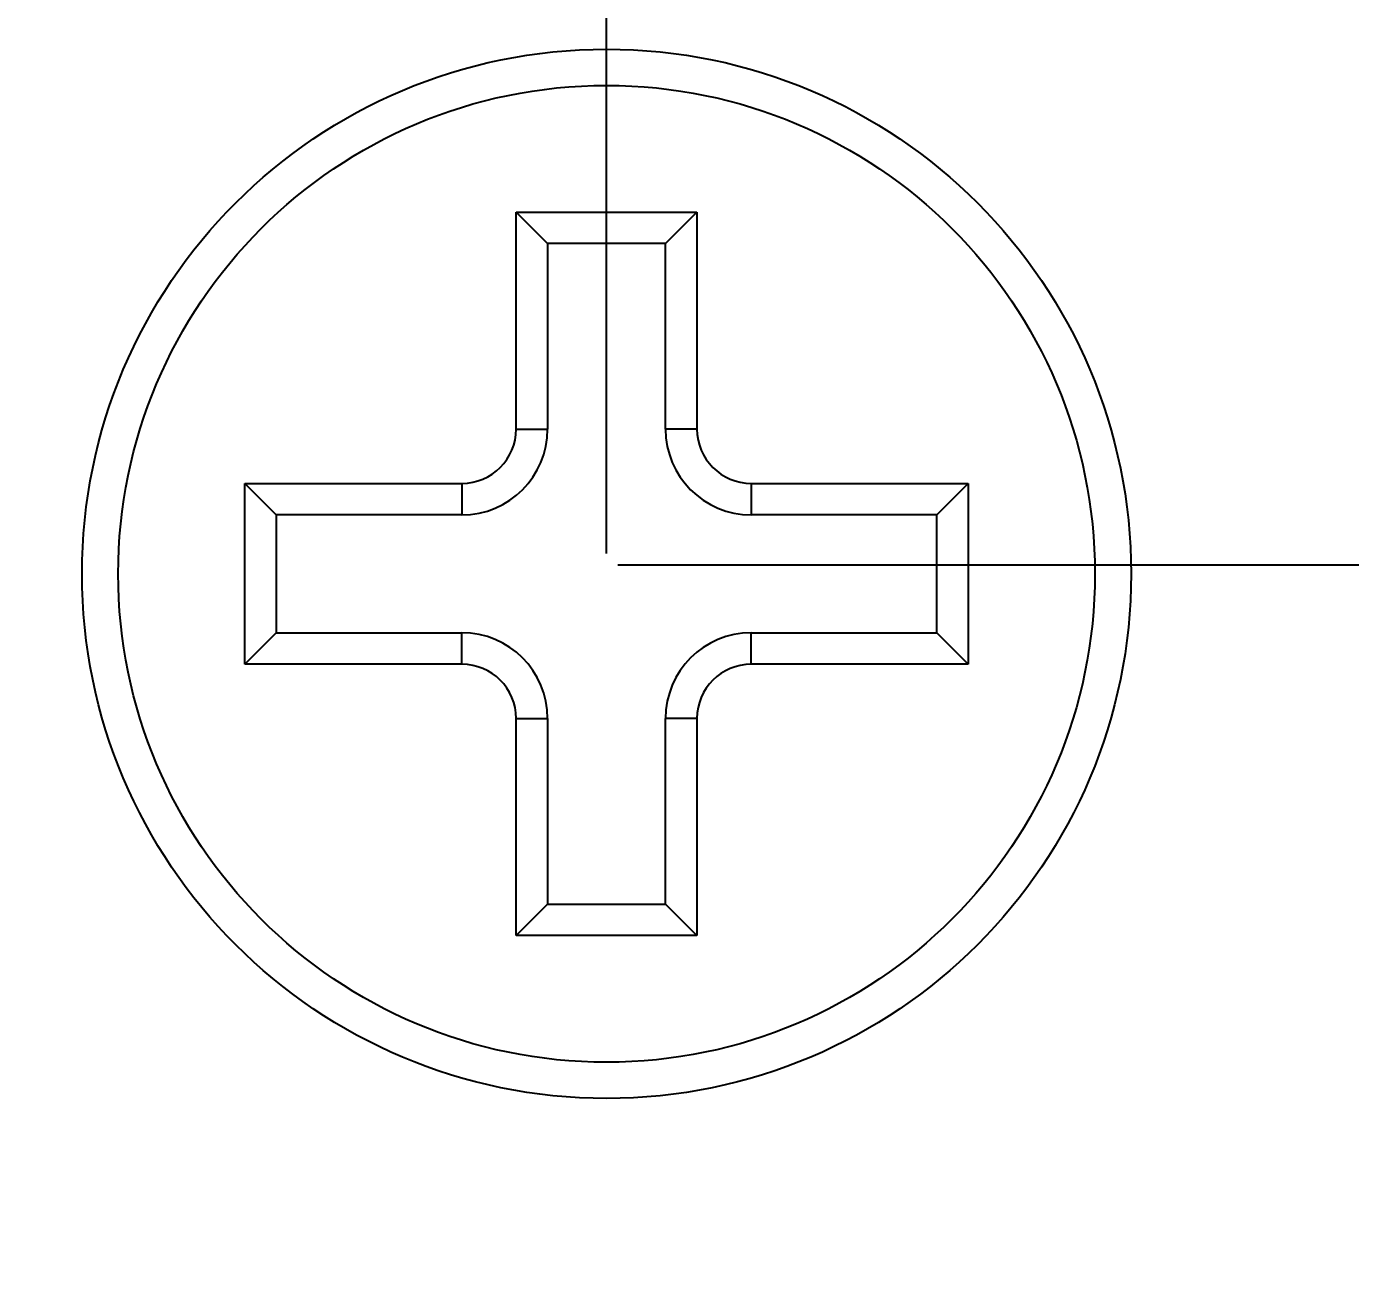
# Model space of a CAD drawing. Header units: inches. Extents: x -36 to 490, y -51 to 98.
# Drawn here: x 403.59 to 410.91, y 38.04 to 44.96 of the extents above; entities that cross this region are included whole.
import ezdxf

# ---------------------------------------------------------------- set-up
doc = ezdxf.new("R2010")
doc.units = ezdxf.units.IN
doc.header["$LTSCALE"] = 1.21
doc.header["$MEASUREMENT"] = 0
doc.header["$PDMODE"] = 3
doc.header["$PDSIZE"] = 0.3125
doc.layers.get('0').update_dxf_attribs({"linetype": 'CONTINUOUS'})
doc.layers.get('Defpoints').update_dxf_attribs({"linetype": 'CONTINUOUS'})
doc.layers.add('DIM', color=3, linetype='CONTINUOUS')
doc.styles.get("Standard").update_dxf_attribs({"font": 'txt', "width": 0.8})
doc.dimstyles.get("Standard").update_dxf_attribs({"dimtxt": 0.15625, "dimasz": 0.1875, "dimexe": 0.125, "dimexo": 0.0625, "dimgap": 0.09, "dimtad": 0, "dimtih": 1, "dimtoh": 1, "dimzin": 4, "dimdsep": 46, "dimtxsty": 'Standard', "dimblk": '_FILLED', "dimblk1": '_FILLED', "dimblk2": '_FILLED', "dimcen": 0.09, "dimazin": 1, "dimtp": 0.01, "dimtm": 0.01, "dimtfac": 1, "dimtofl": 0, "dimtmove": 0, "dimatfit": 3, "dimldrblk": '_FILLED', "dimfxl": 1, "dimtolj": 1, "dimtzin": 4, "dimarcsym": 0})

# ---------------------------------------------------------------- blocks, each defined once
blk = doc.blocks.new('_FILLED')
at = {"color": 0, "linetype": 'ByBlock'}
blk.add_solid([(0, 0), (-1, 0.1667), (-1, -0.1667)], dxfattribs=at)
blk = doc.blocks.new('*D68')
at = {"layer": 'Defpoints', "color": 0}
for p in [(406.8003, 77.9391), (348.8003, 41.9888), (406.8003, 41.9888)]:
    blk.add_point(p, dxfattribs=at)
at = {"layer": 'DIM', "color": 0, "lineweight": -2}
for p, q in [((348.8003, 42.0513), (348.8003, 78.0641)), ((406.8003, 42.0513), (406.8003, 78.0641)), ((351.3403, 77.9391), (374.0437, 77.9391)), ((404.2603, 77.9391), (381.557, 77.9391))]:
    blk.add_line(p, q, dxfattribs=at)
at = {"layer": 'DIM', "color": 0, "lineweight": -2, "xscale": 2.54, "yscale": 2.54, "zscale": 2.54, "rotation": 180}
blk.add_blockref('_FILLED', (348.8003, 77.9391), dxfattribs=at)
at = {"layer": 'DIM', "color": 0, "lineweight": -2, "xscale": 2.54, "yscale": 2.54, "zscale": 2.54}
blk.add_blockref('_FILLED', (406.8003, 77.9391), dxfattribs=at)
at = {"layer": 'DIM', "color": 0, "insert": (377.8003, 77.9391), "char_height": 2.5, "attachment_point": 5, "line_spacing_factor": 2.5}
blk.add_mtext('\\A1;58.00', dxfattribs=at)
blk = doc.blocks.new('*D70')
at = {"layer": 'Defpoints', "color": 0}
for p in [(406.8003, 41.9888), (406.8003, -7.0611), (488.6342, -7.0611)]:
    blk.add_point(p, dxfattribs=at)
at = {"layer": 'DIM', "color": 0, "lineweight": -2}
for p, q in [((406.8628, 41.9888), (488.7592, 41.9888)), ((488.6342, 39.4488), (488.6342, 21.3872)), ((488.6342, -4.5211), (488.6342, 13.5405)), ((406.8628, -7.0611), (488.7592, -7.0611))]:
    blk.add_line(p, q, dxfattribs=at)
at = {"layer": 'DIM', "color": 0, "lineweight": -2, "xscale": 2.54, "yscale": 2.54, "zscale": 2.54}
for p, rotation in [((488.6342, 41.9888), 90), ((488.6342, -7.0611), 270)]:
    blk.add_blockref('_FILLED', p, dxfattribs=dict(at, rotation=rotation))
at = {"layer": 'DIM', "color": 0, "insert": (488.6342, 17.4638), "char_height": 2.5, "attachment_point": 5, "rotation": 90, "line_spacing_factor": 2.5}
blk.add_mtext('\\A1;49.05', dxfattribs=at)

msp = doc.modelspace()

# ---------------------------------------------------------------- linework, layer by layer
at = {"color": 7, "linetype": 'Continuous'}
for p, q in [((406.3003, 42.7389), (406.3003, 43.9389)), ((406.3003, 43.9389), (407.3003, 43.9389)), ((406.3003, 43.9389), (406.4745, 43.7647)), ((407.3003, 43.9389), (407.1262, 43.7647)), ((407.3003, 43.9389), (407.3003, 42.7389)), ((406.4745, 43.7647), (406.4745, 42.7389)), ((407.1262, 43.7647), (406.4745, 43.7647)), ((407.1262, 42.7389), (407.1262, 43.7647)), ((406.3003, 42.7389), (406.4745, 42.7389)), ((407.3003, 42.7389), (407.1262, 42.7389)), ((404.8003, 41.4389), (404.8003, 42.4389)), ((404.8003, 42.4389), (406.0003, 42.4389)), ((404.8003, 42.4389), (404.9745, 42.2647)), ((406.0003, 42.4389), (406.0003, 42.2647)), ((407.6003, 42.4389), (407.6003, 42.2647)), ((407.6003, 42.4389), (408.8003, 42.4389)), ((408.8003, 42.4389), (408.6262, 42.2647)), ((408.8003, 42.4389), (408.8003, 41.4389)), ((404.9745, 42.2647), (404.9745, 41.613)), ((406.0003, 42.2647), (404.9745, 42.2647)), ((408.6262, 42.2647), (407.6003, 42.2647)), ((408.6262, 41.613), (408.6262, 42.2647)), ((404.8003, 41.4389), (404.9745, 41.613)), ((404.9745, 41.613), (406.0003, 41.613)), ((406.0003, 41.4389), (406.0003, 41.613)), ((407.6003, 41.4389), (407.6003, 41.613)), ((407.6003, 41.613), (408.6262, 41.613)), ((408.8003, 41.4389), (408.6262, 41.613)), ((406.0003, 41.4389), (404.8003, 41.4389)), ((408.8003, 41.4389), (407.6003, 41.4389)), ((406.3003, 39.9389), (406.3003, 41.1389)), ((406.3003, 41.1389), (406.4745, 41.1389)), ((406.4745, 41.1389), (406.4745, 40.113)), ((407.1262, 40.113), (407.1262, 41.1389)), ((407.3003, 41.1389), (407.1262, 41.1389)), ((407.3003, 41.1389), (407.3003, 39.9389)), ((406.3003, 39.9389), (406.4745, 40.113)), ((406.4745, 40.113), (407.1262, 40.113)), ((407.3003, 39.9389), (407.1262, 40.113)), ((407.3003, 39.9389), (406.3003, 39.9389))]:
    msp.add_line(p, q, dxfattribs=at)
for radius in [2.9, 2.7]:
    msp.add_circle((406.8003, 41.9389), radius, dxfattribs=at)
for centre, radius, start, end in [((406.0003, 42.7389), 0.4742, 270, 0), ((406.0003, 42.7389), 0.3, 270, 0), ((407.6003, 42.7389), 0.4742, 180, 270), ((407.6003, 42.7389), 0.3, 180, 270), ((406.0003, 41.1389), 0.4742, 0, 90), ((407.6003, 41.1389), 0.4742, 90, 180), ((406.0003, 41.1389), 0.3, 0, 90), ((407.6003, 41.1389), 0.3, 90, 180)]:
    msp.add_arc(centre, radius, start, end, dxfattribs=at)

# ---------------------------------------------------------------- dimensions: what is measured, and where the dimension line sits
at = {"layer": 'DIM'}
dim = msp.add_linear_dim(base=(406.8003, 77.9391), p1=(348.8003, 41.9888), p2=(406.8003, 41.9888), dimstyle='Standard', override={"dimtxt": 2.5, "dimasz": 2.54, "dimtih": 0, "dimtoh": 0, "dimzin": 0, "dimcen": 0.198, "dimadec": 0, "dimazin": 0, "dimtp": 0, "dimtm": 0, "dimtdec": 4, "dimtzin": 0}, dxfattribs=at)
dim.commit()
dim.dimension.update_dxf_attribs({"geometry": '*D68', "text_midpoint": (377.8003, 77.9391)})
dim = msp.add_linear_dim(base=(488.6342, -7.0611), p1=(406.8003, 41.9888), p2=(406.8003, -7.0611), angle=90, dimstyle='Standard', override={"dimtxt": 2.5, "dimasz": 2.54, "dimtih": 0, "dimtoh": 0, "dimzin": 0, "dimcen": 0.198, "dimadec": 0, "dimazin": 0, "dimtp": 0, "dimtm": 0, "dimtdec": 4, "dimtzin": 0}, dxfattribs=at)
dim.commit()
dim.dimension.update_dxf_attribs({"geometry": '*D70', "text_midpoint": (488.6342, 17.4638)})

doc.saveas('drawing.dxf')
